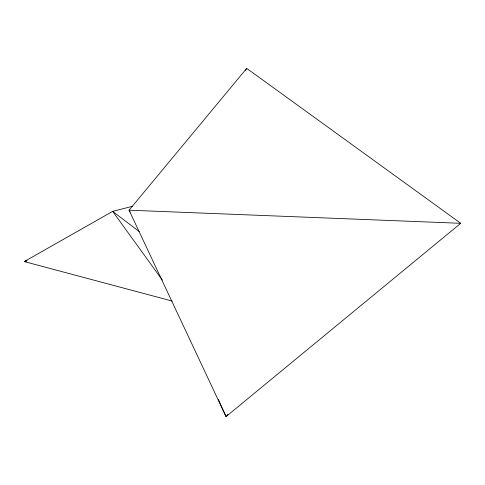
<?xml version="1.0" encoding="UTF-8"?>
<svg xmlns="http://www.w3.org/2000/svg" width="485" height="485" viewBox="0 0 485 485"><rect width="100%" height="100%" fill="white"/><g stroke="black" fill="none" stroke-linecap="round" stroke-linejoin="round"><path stroke-width="0.73" d="M245.665 70.398L246.713 68.379L460.75 223.306L226.028 416.621L129.058 210.193L246.713 68.379M227.974 414.299L226.028 416.621L218.323 399.379M27.027 260.384L24.25 261.573L172.242 301.076M132.296 206.331L112.678 211.381L24.25 261.573L26.517 261.694M460.75 223.306L129.058 210.193L130.174 212.169M139.201 231.545L112.678 211.381L162.384 280.118"/></g></svg>
